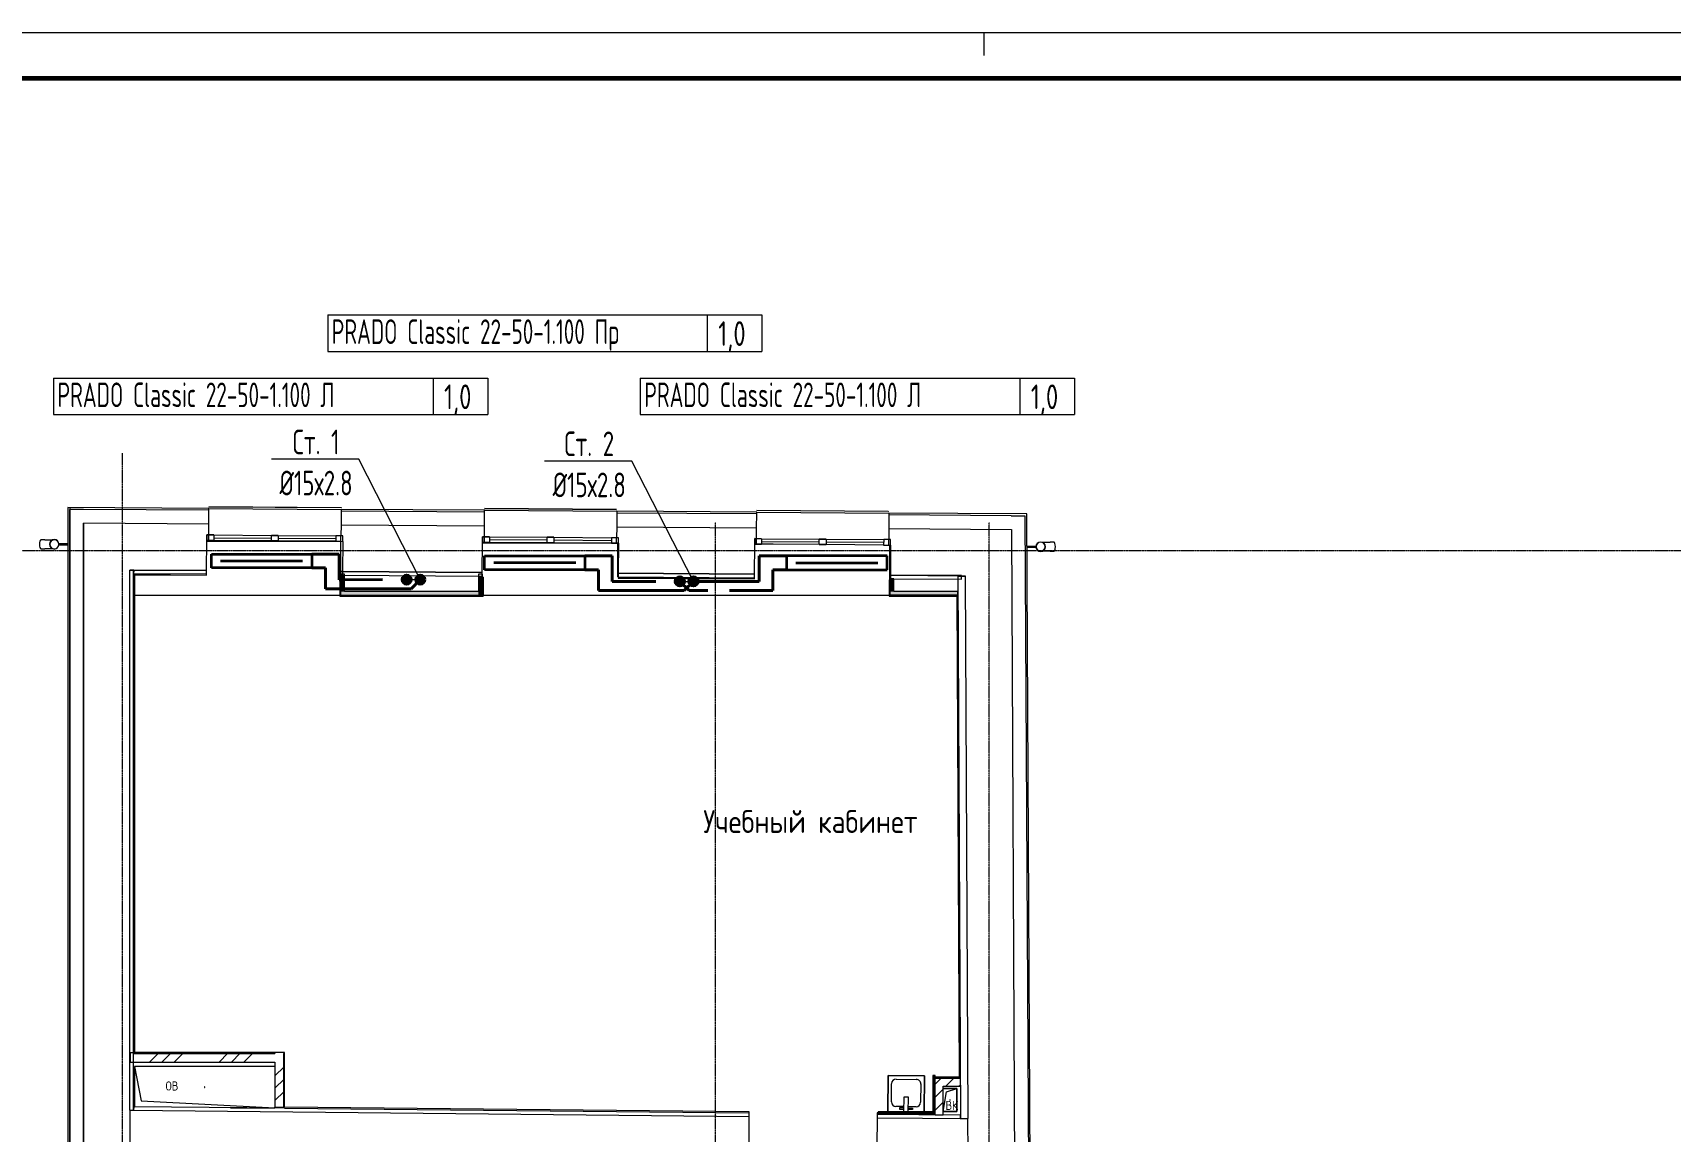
# Model space of a CAD drawing. Header units: millimetres. Extents: x -3929 to 624051, y 52832 to 514950.
# Drawn here: x 164176 to 182125, y 360610 to 372646 of the extents above; entities that cross this region are included whole.
import ezdxf
from ezdxf import colors
from ezdxf.entities.mleader import LeaderData, LeaderLine
from ezdxf.enums import TextEntityAlignment as Align
from ezdxf.math import Vec2, Vec3

# ---------------------------------------------------------------- set-up
doc = ezdxf.new("R2010")
doc.units = ezdxf.units.MM
for name, pattern in [('ADSK_Линия сетки', [25, 20, -2.5, 0, -2.5]), ('ADSK_Штриховая_ш2 п1', [3, 2, -1]), ('Hidden', [7.14375, 4.7625, -2.38125])]:
    doc.linetypes.add(name, pattern=pattern)
for name, color, linetype in [('9_Форматы', 7, 'Continuous'), ('ПРИБОРЫ', 3, 'Continuous'), ('статистика приборов', 252, 'Continuous'), ('стояки', 7, 'Continuous')]:
    doc.layers.add(name, color=color, linetype=linetype)
for name, color, linetype, lineweight in [('_ Окна', 7, 'Continuous', 9), ('Аннотация', 7, 'Continuous', 18), ('Марки помещений', 7, 'Continuous', 20), ('Обобщенные модели', 7, 'Continuous', 18), ('ОВ-О-Оборудование', 32, 'Continuous', 35), ('ОВ-рамка', 7, 'Continuous', 30), ('ОВ-ТЕКСТ', 7, 'Continuous', 25), ('Окна', 7, 'Continuous', 9), ('Оси', 253, 'Continuous', 9), ('Перекрытие', 7, 'Continuous', 18), ('Сантехника', 7, 'Continuous', 18), ('Стены внутренние', 7, 'Continuous', 18), ('Стены наружные', 7, 'Continuous', 18), ('Стены несущие', 7, 'Continuous', 30), ('Стены отделка', 7, 'Continuous', 30), ('Стены штриховка', 7, 'Continuous', 9)]:
    doc.layers.add(name, color=color, linetype=linetype, lineweight=lineweight)
doc.layers.add('т11.1', color=1, linetype='Continuous', true_color=0xff0000)
doc.layers.add('т21.1', color=5, linetype='Continuous', true_color=0x0000ff)
doc.styles.add('GOST Common_2', font='GOST_Common.ttf', dxfattribs={"width": 0.9, "height": 250})
doc.styles.add('GOST Common_4', font='GOST_Common.ttf', dxfattribs={"width": 0.9, "height": 200})
doc.styles.add('СТИЛЬ', font='simplex.shx', dxfattribs={"width": 0.65})

# ---------------------------------------------------------------- blocks, each defined once
blk = doc.blocks.new('*U2934')
at = {"layer": 'ОВ-О-Оборудование', "color": 32, "ltscale": 0.1, "true_color": 0xcd6928}
for p, q in [((550, 75), (-550, 75)), ((-550, 75), (-550, -75)), ((-450, 0), (450, 0)), ((550, -75), (550, 75)), ((-550, -75), (550, -75))]:
    blk.add_line(p, q, dxfattribs=at)
blk = doc.blocks.new('3 этаж')
at = {"layer": 'Стены внутренние', "lineweight": 0}
h = blk.add_hatch(color=253, dxfattribs=at)
h.paths.add_polyline_path([(358310, -43502), (358291, -43502), (358292, -43692), (358310, -43692), (358310, -43512)])
h.paths.add_polyline_path([(358311, -43692), (358331, -43692), (358331, -43512), (358311, -43512), (358310, -43692)])
for points in [[(359840, -43732), (359840, -43522), (359800, -43522), (359800, -43732), (359827, -43732)], [(364316, -43692), (364354, -43692), (364354, -43554), (364314, -43554), (364314, -43692), (364315, -43692)], [(359301, -43732), (359800, -43732), (359800, -43692), (358291, -43692), (358291, -43732), (358314, -43732)], [(365055, -43732), (365055, -43692), (364314, -43692), (364314, -43732), (365055, -43732)]]:
    blk.add_hatch(color=253, dxfattribs=at).paths.add_polyline_path(points)
at = {"layer": '_ Окна', "color": 253, "lineweight": 0}
for p, q in [((356823, -43132), (356823, -43072)), ((356823, -43072), (356899, -43072)), ((356843, -43132), (356843, -43072)), ((356899, -43072), (356899, -43132)), ((357530, -43137), (357530, -43077)), ((357530, -43077), (357606, -43077)), ((357606, -43077), (357606, -43137)), ((356899, -43132), (356823, -43132)), ((356899, -43102), (357530, -43107)), ((357606, -43137), (357530, -43137)), ((357606, -43107), (358237, -43111)), ((358237, -43081), (358237, -43141)), ((358313, -43082), (358237, -43081)), ((358237, -43141), (358313, -43142)), ((358293, -43142), (358293, -43082)), ((358313, -43142), (358313, -43082)), ((359845, -43152), (359845, -43092)), ((359845, -43092), (359921, -43093)), ((359921, -43153), (359845, -43152)), ((359865, -43152), (359865, -43092)), ((359921, -43093), (359921, -43153)), ((359921, -43123), (360552, -43127)), ((360552, -43157), (360552, -43097)), ((360552, -43097), (360628, -43097)), ((360628, -43157), (360552, -43157)), ((360628, -43097), (360628, -43157)), ((360628, -43127), (361259, -43132)), ((361259, -43102), (361259, -43162)), ((361335, -43102), (361259, -43102)), ((361259, -43162), (361335, -43162)), ((361315, -43162), (361315, -43102)), ((361335, -43162), (361335, -43102)), ((362828, -43172), (362828, -43112)), ((362828, -43112), (362904, -43113)), ((362904, -43173), (362828, -43172)), ((362848, -43172), (362848, -43112)), ((362904, -43113), (362904, -43173)), ((362904, -43143), (363535, -43147)), ((363535, -43177), (363535, -43117)), ((363535, -43117), (363611, -43117)), ((363611, -43177), (363535, -43177)), ((363611, -43117), (363611, -43177)), ((363611, -43147), (364242, -43152)), ((364242, -43122), (364241, -43182)), ((364241, -43182), (364317, -43182)), ((364318, -43122), (364242, -43122)), ((364297, -43182), (364298, -43122)), ((364317, -43182), (364318, -43122))]:
    blk.add_line(p, q, dxfattribs=at)
at = {"layer": 'Обобщенные модели', "color": 253, "lineweight": 0}
for p, q in [((355047, -43124), (355004, -43124)), ((355004, -43224), (355047, -43224)), ((355047, -43124), (355052, -43124)), ((355049, -43224), (355047, -43224)), ((355055, -43224), (355049, -43224)), ((355052, -43124), (355058, -43124)), ((355060, -43224), (355055, -43224)), ((355058, -43124), (355063, -43124)), ((355066, -43224), (355060, -43224)), ((355063, -43124), (355069, -43124)), ((355071, -43224), (355066, -43224)), ((355069, -43124), (355074, -43124)), ((355076, -43224), (355071, -43224)), ((355074, -43124), (355079, -43124)), ((355081, -43224), (355076, -43224)), ((355079, -43124), (355084, -43124)), ((355086, -43224), (355081, -43224)), ((355084, -43124), (355089, -43124)), ((355091, -43224), (355086, -43224)), ((355089, -43124), (355094, -43124)), ((355096, -43224), (355091, -43224)), ((355094, -43124), (355098, -43124)), ((355100, -43224), (355096, -43224)), ((355098, -43124), (355103, -43124)), ((355105, -43224), (355100, -43224)), ((355103, -43124), (355107, -43124)), ((355109, -43224), (355105, -43224)), ((355107, -43124), (355111, -43124)), ((355113, -43224), (355109, -43224)), ((355111, -43124), (355115, -43124)), ((355117, -43224), (355113, -43224)), ((355115, -43124), (355119, -43124)), ((355121, -43224), (355117, -43224)), ((355119, -43124), (355123, -43124)), ((355124, -43224), (355121, -43224)), ((355123, -43124), (355126, -43124)), ((355127, -43224), (355124, -43224)), ((355126, -43124), (355129, -43124)), ((355130, -43224), (355127, -43224)), ((355129, -43124), (355132, -43124)), ((355133, -43224), (355130, -43224)), ((355132, -43124), (355135, -43124)), ((355136, -43224), (355133, -43224)), ((355135, -43124), (355137, -43124)), ((355137, -43224), (355136, -43224)), ((355300, -43169), (355201, -43169)), ((355201, -43179), (355300, -43179)), ((365912, -43197), (365813, -43197)), ((365813, -43207), (365912, -43207)), ((365976, -43151), (365977, -43151)), ((365979, -43251), (365976, -43251)), ((365977, -43151), (365980, -43151)), ((365981, -43251), (365979, -43251)), ((365980, -43151), (365983, -43151)), ((365984, -43251), (365981, -43251)), ((365983, -43151), (365986, -43151)), ((365988, -43251), (365984, -43251)), ((365986, -43151), (365989, -43151)), ((365991, -43251), (365988, -43251)), ((365989, -43151), (365992, -43151)), ((365995, -43251), (365991, -43251)), ((365992, -43151), (365996, -43151)), ((365998, -43251), (365995, -43251)), ((365996, -43151), (366000, -43151)), ((366002, -43251), (365998, -43251)), ((366000, -43151), (366004, -43151)), ((366006, -43251), (366002, -43251)), ((366004, -43151), (366008, -43151)), ((366011, -43251), (366006, -43251)), ((366008, -43151), (366013, -43151)), ((366015, -43251), (366011, -43251)), ((366013, -43151), (366017, -43151)), ((366020, -43251), (366015, -43251)), ((366017, -43151), (366022, -43151)), ((366024, -43251), (366020, -43251)), ((366022, -43151), (366027, -43151)), ((366029, -43251), (366024, -43251)), ((366027, -43151), (366032, -43151)), ((366034, -43251), (366029, -43251)), ((366032, -43151), (366037, -43151)), ((366040, -43251), (366034, -43251)), ((366037, -43151), (366042, -43151)), ((366045, -43251), (366040, -43251)), ((366042, -43151), (366047, -43151)), ((366050, -43251), (366045, -43251)), ((366047, -43151), (366053, -43151)), ((366056, -43251), (366050, -43251)), ((366053, -43151), (366058, -43151)), ((366061, -43251), (366056, -43251)), ((366058, -43151), (366064, -43151)), ((366067, -43251), (366061, -43251)), ((366064, -43151), (366066, -43151)), ((366109, -43151), (366066, -43151)), ((366067, -43251), (366109, -43251)), ((357569, -48897), (356029, -48897)), ((356029, -48897), (356029, -49336)), ((356029, -48897), (356104, -49272)), ((357569, -48897), (356029, -48897)), ((356029, -48897), (356029, -49336)), ((364894, -49137), (365044, -49137)), ((365044, -49137), (364894, -49137)), ((364894, -49387), (364931, -49175)), ((364931, -49175), (365044, -49137)), ((365044, -49137), (365044, -49387)), ((365044, -49387), (365044, -49137)), ((356104, -49272), (357569, -49347)), ((357083, -49347), (357569, -49347)), ((357083, -49347), (357569, -49347)), ((357569, -49347), (357569, -49343)), ((357569, -49347), (357569, -49343)), ((365044, -49387), (364894, -49387)), ((364894, -49387), (365044, -49387))]:
    blk.add_line(p, q, dxfattribs=at)
at = {"layer": 'Обобщенные модели', "color": 253, "linetype": 'Continuous', "lineweight": 0}
blk.add_line((365983, -43246), (366009, -43220), dxfattribs=at)
at = {"layer": 'Обобщенные модели', "color": 253, "lineweight": 0}
for centre, radius, start, end in [((355150, -43174), 52, 0, 180), ((355150, -43174), 52, 180, 0), ((355150, -43174), 50, 0, 180), ((355150, -43174), 50, 180, 0), ((365963, -43201), 52, 0.2912, 180.2912), ((365963, -43201), 52, 180.2912, 0.2912), ((365963, -43201), 50, 0.2912, 180.2912), ((365963, -43201), 50, 180.2912, 0.2912), ((356799, -49122), 2.5, 0, 180), ((356799, -49122), 2.5, 180, 0), ((356799, -49122), 2.5, 195, 210), ((356799, -49122), 2.5, 0, 105), ((356799, -49122), 2.5, 240, 0), ((364969, -49262), 2.5, 0, 180), ((364969, -49262), 2.5, 60, 165), ((364969, -49262), 2.5, 180, 0), ((364969, -49262), 2.5, 195, 270), ((364969, -49262), 2.5, 300, 0)]:
    blk.add_arc(centre, radius, start, end, dxfattribs=at)
for centre, major_axis, start_param, end_param in [((355004, -43174), (0, -50), 3.141593, 4.712389), ((355004, -43174), (0, -50), 4.712389, 6.283185), ((366109, -43201), (-0.3, 50), 4.712389, 6.283185), ((366109, -43201), (-0.3, 50), 3.141593, 4.712389)]:
    blk.add_ellipse(centre, major_axis=major_axis, ratio=0.309017, start_param=start_param, end_param=end_param, dxfattribs=at)
at = {"layer": 'Окна', "color": 253, "lineweight": 0}
for p, q in [((356823, -43072), (356823, -43132)), ((356899, -43072), (356823, -43072)), ((356899, -43072), (357530, -43077)), ((357606, -43077), (357530, -43077)), ((357606, -43077), (358237, -43081)), ((356823, -43132), (356899, -43132)), ((357530, -43137), (356899, -43132)), ((357530, -43137), (357606, -43137)), ((358237, -43141), (357606, -43137)), ((358313, -43082), (358237, -43081)), ((358237, -43141), (358313, -43142)), ((358313, -43142), (358313, -43082)), ((359845, -43092), (359845, -43152)), ((359921, -43093), (359845, -43092)), ((359845, -43152), (359921, -43153)), ((359921, -43093), (360552, -43097)), ((360552, -43157), (359921, -43153)), ((360628, -43097), (360552, -43097)), ((360552, -43157), (360628, -43157)), ((360628, -43097), (361259, -43102)), ((361259, -43162), (360628, -43157)), ((361335, -43102), (361259, -43102)), ((361259, -43162), (361335, -43162)), ((361335, -43162), (361335, -43102)), ((362828, -43112), (362828, -43172)), ((362904, -43113), (362828, -43112)), ((362828, -43172), (362904, -43173)), ((362904, -43113), (363535, -43117)), ((363535, -43177), (362904, -43173)), ((363611, -43117), (363535, -43117)), ((363535, -43177), (363611, -43177)), ((363611, -43117), (364242, -43122)), ((364241, -43182), (363611, -43177)), ((364241, -43182), (364317, -43182)), ((364318, -43122), (364242, -43122)), ((364317, -43182), (364318, -43122))]:
    blk.add_line(p, q, dxfattribs=at)
at = {"layer": 'Оси', "color": 253, "linetype": 'ADSK_Линия сетки', "lineweight": 0}
for p, q in [((355898, -89970), (355898, -42177)), ((362398, -89970), (362398, -42931)), ((365398, -89970), (365398, -42931)), ((351839, -43242), (418403, -43242))]:
    blk.add_line(p, q, dxfattribs=at)
at = {"layer": 'Перекрытие', "color": 253, "lineweight": 0}
for p, q in [((358283, -43142), (356823, -43142)), ((358291, -43502), (358291, -43142)), ((361327, -43162), (359845, -43162)), ((361327, -43532), (361327, -43162)), ((363032, -43173), (362828, -43173)), ((364308, -43553), (364308, -43182)), ((361332, -43532), (361327, -43532)), ((364314, -43553), (364308, -43553)), ((356032, -43732), (358279, -43732)), ((359852, -43732), (364302, -43732))]:
    blk.add_line(p, q, dxfattribs=at)
at = {"layer": 'Сантехника', "color": 253, "lineweight": 0}
for p, q in [((364290, -48994), (364286, -49394)), ((364286, -49394), (364290, -48994)), ((364690, -48998), (364290, -48994)), ((364290, -48994), (364690, -48998)), ((364686, -49394), (364690, -48998)), ((364690, -48998), (364686, -49394)), ((364327, -49284), (364329, -49084)), ((364380, -49034), (364600, -49037)), ((364649, -49087), (364647, -49287)), ((364462, -49335), (364377, -49334)), ((364417, -49350), (364417, -49365)), ((364462, -49350), (364417, -49350)), ((364463, -49230), (364461, -49394)), ((364513, -49231), (364463, -49230)), ((364511, -49394), (364513, -49231)), ((364597, -49337), (364512, -49336)), ((364512, -49351), (364557, -49351)), ((364557, -49351), (364557, -49366)), ((364286, -49394), (364345, -49394)), ((364345, -49394), (364286, -49394)), ((364417, -49365), (364462, -49365)), ((364557, -49366), (364512, -49366))]:
    blk.add_line(p, q, dxfattribs=at)
for centre, start, end in [((364379, -49084), 89.4291, 179.4291), ((364599, -49087), 359.4291, 89.4291), ((364377, -49284), 179.4291, 269.4291), ((364597, -49287), 269.4291, 359.4291)]:
    blk.add_arc(centre, 50, start, end, dxfattribs=at)
at = {"layer": 'Стены внутренние', "color": 253, "lineweight": 0}
for p, q in [((358310, -43472), (358291, -43472)), ((358291, -43472), (358310, -43472)), ((361332, -43492), (361327, -43492)), ((361327, -43492), (361332, -43492)), ((364315, -43512), (364308, -43512)), ((364308, -43512), (364315, -43512)), ((364315, -43552), (364314, -43552))]:
    blk.add_line(p, q, dxfattribs=at)
at = {"layer": 'Стены внутренние', "color": 253, "linetype": 'Continuous', "lineweight": 0}
for p, q in [((356194, -48847), (356293, -48748)), ((356329, -48847), (356428, -48748)), ((356464, -48847), (356562, -48749)), ((356958, -48847), (357054, -48751)), ((357093, -48847), (357188, -48751)), ((357228, -48847), (357323, -48752)), ((357569, -48999), (357669, -48899)), ((357569, -49134), (357669, -49034)), ((357569, -49269), (357669, -49169)), ((364806, -49090), (364871, -49025)), ((364806, -49231), (364894, -49143)), ((364924, -49113), (365012, -49025)), ((365065, -49113), (365083, -49096)), ((364806, -49373), (364894, -49285))]:
    blk.add_line(p, q, dxfattribs=at)
at = {"layer": 'Стены наружные', "color": 253, "lineweight": 0}
for p, q in [((356845, -42762), (358295, -42772)), ((356845, -42762), (356845, -42763)), ((358295, -42773), (356845, -42763)), ((356845, -42782), (358295, -42792)), ((358295, -42772), (358295, -42773)), ((359865, -42782), (361315, -42792)), ((359865, -42783), (359865, -42782)), ((361315, -42793), (359865, -42783)), ((359867, -42802), (361317, -42812)), ((361315, -42792), (361315, -42793)), ((362850, -42802), (362850, -42803)), ((362850, -42802), (364290, -42812)), ((364290, -42813), (362850, -42803)), ((362850, -42822), (364300, -42832)), ((364290, -42812), (364290, -42813)), ((364314, -43553), (364314, -43552))]:
    blk.add_line(p, q, dxfattribs=at)
at = {"layer": 'Стены несущие', "color": 253, "lineweight": 0}
for p, q in [((356844, -42952), (355470, -42943)), ((355470, -42943), (355470, -50809)), ((356843, -43072), (356844, -42952)), ((358294, -42962), (358293, -43082)), ((358294, -42962), (359866, -42972)), ((359865, -43092), (359866, -42972)), ((361316, -42982), (361315, -43102)), ((361316, -42982), (362849, -42992)), ((362848, -43112), (362849, -42992)), ((364299, -43002), (364298, -43122)), ((364299, -43002), (365642, -43011)), ((365642, -43011), (365682, -50817)), ((356820, -43462), (356823, -43132)), ((358313, -43142), (358310, -43472)), ((359842, -43482), (359845, -43152)), ((361335, -43162), (361332, -43492)), ((362825, -43502), (362828, -43172)), ((364317, -43182), (364315, -43512)), ((355470, -50808), (355470, -43453)), ((355980, -43456), (356820, -43462)), ((355980, -49376), (355980, -43456)), ((358310, -43472), (358311, -43472)), ((358311, -43472), (359842, -43482)), ((361332, -43492), (362825, -43502)), ((364315, -43512), (365135, -43518)), ((365135, -43518), (365165, -49467)), ((357569, -48747), (355982, -48747)), ((355982, -48747), (355982, -48847)), ((357569, -48741), (357569, -48753)), ((357669, -48741), (357569, -48741)), ((357669, -49343), (357669, -48741)), ((355982, -48847), (357569, -48847)), ((357569, -48847), (357569, -49343)), ((357569, -49343), (357669, -49343)), ((355980, -49376), (362769, -49443)), ((362766, -49753), (362769, -49443)), ((364169, -49457), (364166, -49767)), ((364169, -49457), (365165, -49467))]:
    blk.add_line(p, q, dxfattribs=at)
at = {"layer": 'Стены отделка', "color": 253, "lineweight": 0}
for p, q in [((356845, -42782), (355300, -42772)), ((355300, -42772), (355300, -50809)), ((355320, -42792), (355320, -42792)), ((355320, -50809), (355320, -42792)), ((355470, -42793), (355320, -42792)), ((355320, -42792), (355320, -50809)), ((356844, -42952), (356845, -42802)), ((356845, -42802), (356845, -42782)), ((358295, -42792), (358294, -42962)), ((359867, -42802), (358295, -42792)), ((359866, -42972), (359867, -42822)), ((359867, -42822), (359867, -42802)), ((361317, -42832), (361316, -42982)), ((362850, -42822), (361317, -42812)), ((361317, -42812), (361317, -42832)), ((362849, -42992), (362850, -42842)), ((362850, -42842), (362850, -42822)), ((364300, -42852), (364299, -43002)), ((365811, -42842), (364300, -42832)), ((364300, -42832), (364300, -42852)), ((365641, -42861), (365791, -42862)), ((365852, -50816), (365811, -42842)), ((355470, -43453), (355470, -42943)), ((356020, -43456), (355980, -43456)), ((356021, -43456), (356020, -43496)), ((356020, -49376), (356020, -43456)), ((356820, -43462), (356021, -43456)), ((356032, -48741), (356032, -43508)), ((356032, -43508), (356820, -43514)), ((356820, -43514), (356820, -43462)), ((358291, -43552), (358279, -43552)), ((358279, -43552), (358279, -43742)), ((358331, -43502), (358291, -43502)), ((358291, -43732), (358291, -43502)), ((359842, -43482), (358310, -43472)), ((358310, -43472), (358310, -43512)), ((358310, -43512), (358311, -43512)), ((358311, -43512), (359842, -43522)), ((358331, -43692), (358331, -43502)), ((359800, -43502), (359800, -43692)), ((359840, -43502), (359800, -43502)), ((359840, -43502), (359840, -43732)), ((359842, -43534), (359842, -43482)), ((359852, -43534), (359842, -43534)), ((359852, -43742), (359852, -43534)), ((362825, -43502), (361332, -43492)), ((361332, -43492), (361332, -43544)), ((361332, -43544), (362825, -43554)), ((362825, -43554), (362825, -43502)), ((364314, -43564), (364302, -43564)), ((364302, -43564), (364302, -43742)), ((364354, -43554), (364314, -43554)), ((364314, -43732), (364314, -43554)), ((365095, -43517), (364315, -43512)), ((364315, -43512), (364315, -43552)), ((364315, -43552), (365095, -43557)), ((364354, -43692), (364354, -43554)), ((365135, -43526), (365055, -43527)), ((365055, -43527), (365085, -49468)), ((365095, -43557), (365095, -43517)), ((358281, -43744), (359850, -43744)), ((358291, -43732), (359840, -43732)), ((359800, -43692), (358331, -43692)), ((364304, -43744), (365044, -43744)), ((365056, -43732), (364314, -43732)), ((365055, -43692), (364354, -43692)), ((365044, -43744), (365071, -49013)), ((365055, -43732), (365055, -43692)), ((356020, -48753), (357569, -48753)), ((357569, -48741), (356032, -48741)), ((357663, -48753), (357663, -49353)), ((357669, -48753), (357663, -48753)), ((357673, -48741), (357669, -48741)), ((357675, -49341), (357675, -48743)), ((364781, -48994), (364781, -49394)), ((364806, -48994), (364781, -48994)), ((364806, -49425), (364806, -48994)), ((365071, -49013), (364806, -49013)), ((364806, -49025), (365083, -49025)), ((364894, -49425), (364894, -49113)), ((364894, -49113), (365083, -49113)), ((365083, -49113), (365083, -49025)), ((356021, -49336), (356020, -49376)), ((357673, -49353), (356021, -49336)), ((362769, -49391), (357675, -49341)), ((355980, -49376), (356020, -49376)), ((362769, -49443), (362769, -49391)), ((364169, -49405), (364169, -49457)), ((364181, -49405), (364169, -49405)), ((364169, -49417), (365085, -49426)), ((364781, -49394), (364181, -49394)), ((364181, -49394), (364181, -49419)), ((364181, -49417), (364181, -49405)), ((364181, -49419), (364806, -49419)), ((364806, -49425), (364894, -49425)), ((365085, -49466), (365085, -49426)), ((365085, -49468), (365165, -49467))]:
    blk.add_line(p, q, dxfattribs=at)
at = {"layer": 'Стены штриховка', "color": 253, "lineweight": 0}
for p, q in [((355320, -42772), (355320, -42792)), ((356845, -42802), (355470, -42793)), ((356845, -42802), (356845, -42802)), ((359867, -42822), (358295, -42812)), ((362850, -42842), (361317, -42832)), ((365641, -42861), (364300, -42852)), ((365791, -42862), (365832, -50816)), ((356820, -43502), (356020, -43496)), ((356030, -48743), (356030, -43506)), ((356030, -43506), (356820, -43512)), ((358281, -43552), (358281, -43744)), ((359850, -43534), (359850, -43744)), ((361332, -43532), (362825, -43542)), ((361332, -43542), (362825, -43552)), ((364304, -43564), (364304, -43744)), ((359852, -43742), (358279, -43742)), ((358279, -43742), (358279, -43744)), ((358279, -43744), (358281, -43744)), ((359850, -43744), (359852, -43744)), ((359852, -43744), (359852, -43742)), ((365046, -43742), (364302, -43742)), ((364302, -43742), (364302, -43744)), ((364302, -43744), (364304, -43744)), ((365046, -43742), (365073, -49015)), ((357569, -48743), (356030, -48743)), ((357675, -48743), (357669, -48743)), ((357673, -49343), (357673, -48741)), ((357675, -48741), (357673, -48741)), ((357675, -48743), (357675, -48741)), ((364790, -49403), (364790, -48994)), ((364796, -49409), (364796, -48994)), ((365073, -49015), (364806, -49015)), ((362769, -49393), (357673, -49343)), ((357673, -49353), (362769, -49403)), ((355980, -49376), (355980, -49756)), ((364181, -49407), (364169, -49407)), ((364181, -49403), (364790, -49403)), ((364181, -49409), (364796, -49409)), ((365167, -49847), (365165, -49467))]:
    blk.add_line(p, q, dxfattribs=at)
at = {"layer": 'Аннотация', "color": 253, "lineweight": 0, "style": 'GOST Common_4', "width": 0.9}
for s, p in [('ОВ', (356371, -49159)), ('ВК', (364920, -49372))]:
    blk.add_text(s, height=100, dxfattribs=at).set_placement(p)
at = {"layer": 'Марки помещений', "color": 253, "lineweight": 0, "style": 'GOST Common_2', "width": 0.9}
blk.add_text('Учебный кабинет', height=250, dxfattribs=at).set_placement((362265, -46337))
blk = doc.blocks.new('*U2998')
at = {"layer": '9_Форматы', "color": 7, "linetype": 'Continuous', "lineweight": 9, "ltscale": 100}
blk.add_lwpolyline([(5, -5), (5, 589), (-836, 589), (-836, -5)], close=True, dxfattribs=at)
at = {"layer": '9_Форматы', "color": 7, "linetype": 'Continuous', "lineweight": 15, "ltscale": 100}
blk.add_lwpolyline([(-626, 589), (-626, 586.5)], dxfattribs=at)
at = {"layer": '9_Форматы', "color": 7, "linetype": 'Continuous', "lineweight": 9, "ltscale": 100, "const_width": 0.5}
blk.add_lwpolyline([(0, 0), (0, 584), (-816, 584), (-816, 0)], close=True, dxfattribs=at)

msp = doc.modelspace()

# ---------------------------------------------------------------- hatches: boundary and pattern name
at = {"layer": 'т11.1', "lineweight": 40}
h = msp.add_hatch(color=256, dxfattribs=at)
h.dxf.hatch_style = 1
h.paths.add_polyline_path([(168473.712, 366654.529, 1), (168373.712, 366654.529, 1)])
h = msp.add_hatch(color=256, dxfattribs=at)
h.dxf.hatch_style = 1
h.paths.add_polyline_path([(171468.239, 366634.418, 1), (171368.239, 366634.418, 1)])
at = {"layer": 'т21.1', "linetype": 'ADSK_Штриховая_ш2 п1', "lineweight": 40, "ltscale": 50}
h = msp.add_hatch(color=256, dxfattribs=at)
h.dxf.hatch_style = 1
h.paths.add_polyline_path([(168323.712, 366654.529, 1), (168223.712, 366654.529, 1)])
h = msp.add_hatch(color=256, dxfattribs=at)
h.dxf.hatch_style = 1
h.paths.add_polyline_path([(171318.239, 366634.418, 1), (171218.239, 366634.418, 1)])

# ---------------------------------------------------------------- linework, layer by layer
at = {"layer": 'ПРИБОРЫ', "color": 7, "lineweight": 15}
for p, q in [((167409.073, 369554.248), (172168.693, 369554.248)), ((167409.073, 369554.248), (172168.693, 369554.248)), ((167409.073, 369554.248), (167409.073, 369154.248)), ((171568.693, 369554.248), (171568.693, 369154.248)), ((172168.693, 369554.248), (172168.693, 369154.248)), ((167409.073, 369154.248), (172168.693, 369154.248)), ((164403.395, 368862.069), (169163.015, 368862.069)), ((164403.395, 368862.069), (169163.015, 368862.069)), ((164403.395, 368862.069), (164403.395, 368462.069)), ((168563.015, 368862.069), (168563.015, 368462.069)), ((169163.015, 368862.069), (169163.015, 368462.069)), ((170835.297, 368862.069), (175594.917, 368862.069)), ((170835.297, 368862.069), (175594.917, 368862.069)), ((170835.297, 368862.069), (170835.297, 368462.069)), ((174994.917, 368862.069), (174994.917, 368462.069)), ((175594.917, 368862.069), (175594.917, 368462.069)), ((164403.395, 368462.069), (169163.015, 368462.069)), ((170835.297, 368462.069), (175594.917, 368462.069))]:
    msp.add_line(p, q, dxfattribs=at)
at = {"layer": 'т11.1', "lineweight": 40}
for p, q in [((172439.616, 366913.078), (172139.616, 366913.078)), ((172139.616, 366913.078), (172139.616, 366633.421)), ((167233.874, 366783.189), (167383.874, 366783.189)), ((167383.874, 366783.189), (167383.874, 366553.532)), ((170228.402, 366763.078), (170378.402, 366763.078)), ((170378.402, 366763.078), (170378.402, 366533.421)), ((167383.874, 366553.532), (168322.714, 366553.532)), ((168423.712, 366654.529), (168322.714, 366553.532)), ((170378.402, 366533.421), (171317.242, 366533.421)), ((171418.239, 366634.418), (171317.242, 366533.421)), ((172139.616, 366633.421), (171418.239, 366634.418))]:
    msp.add_line(p, q, dxfattribs=at)
for centre in [(168423.712, 366654.529), (171418.239, 366634.418)]:
    msp.add_circle(centre, 50, dxfattribs=at)
at = {"layer": 'т21.1', "linetype": 'Hidden', "lineweight": 40, "ltscale": 100}
for p, q in [((167233.874, 366933.189), (167533.874, 366933.189)), ((167533.874, 366933.189), (167533.874, 366653.532)), ((170228.402, 366913.078), (170528.402, 366913.078)), ((170528.402, 366913.078), (170528.402, 366633.421)), ((172439.616, 366763.078), (172289.616, 366763.078)), ((172289.616, 366763.078), (172289.616, 366533.421)), ((167533.874, 366653.532), (168273.712, 366654.529)), ((170528.402, 366633.421), (171268.239, 366634.418)), ((171268.239, 366634.418), (171369.237, 366533.421)), ((172289.616, 366533.421), (171369.237, 366533.421))]:
    msp.add_line(p, q, dxfattribs=at)
at = {"layer": 'т21.1', "lineweight": 40, "ltscale": 50}
for centre in [(168273.712, 366654.529), (171268.239, 366634.418)]:
    msp.add_circle(centre, 50, dxfattribs=at)

# ---------------------------------------------------------------- block references
at = {"layer": 'ОВ-О-Оборудование', "ltscale": 10, "xscale": -1}
for p in [(166683.874, 366858.189), (169678.402, 366838.078)]:
    msp.add_blockref('*U2934', p, dxfattribs=at)
at = {"layer": 'ОВ-О-Оборудование', "ltscale": 10}
msp.add_blockref('*U2934', (172989.616, 366838.078), dxfattribs=at)
at = {"layer": 'ОВ-рамка', "ltscale": 100, "transparency": 33554687, "xscale": 100, "yscale": 100, "zscale": 100}
msp.add_blockref('*U2998', (237201.455, 313745.999), dxfattribs=at)
at = {"layer": 'стояки', "color": 5, "lineweight": 40}
msp.add_blockref('3 этаж', (-190738.98, 410215.433), dxfattribs=at)

# ---------------------------------------------------------------- texts
at = {"layer": 'статистика приборов', "color": 7, "style": 'СТИЛЬ', "width": 0.6}
for s, p in [('PRADO Classic 22-50-1.100 Пр      ', (167452.049, 369236.102)), ('PRADO Classic 22-50-1.100 Л      ', (164446.371, 368543.922)), ('PRADO Classic 22-50-1.100 Л      ', (170878.273, 368543.922))]:
    msp.add_text(s, height=270, dxfattribs=at).set_placement(p)
at = {"layer": 'статистика приборов', "color": 7, "style": 'СТИЛЬ', "width": 0.7}
for p in [(171839.759, 369214.7), (168834.081, 368522.52), (175265.983, 368522.52)]:
    msp.add_text('1,0', height=270, dxfattribs=at).set_placement(p, align=Align.CENTER)

# ---------------------------------------------------------------- leaders
at = {"layer": 'ОВ-ТЕКСТ', "color": 7}
ml = msp.add_multileader_mtext('Standard', dxfattribs=at)
ml.set_content('\\A1;Ст. 1^J%%C15х2.8 ', color=7, style='СТИЛЬ')
ml.set_leader_properties(color=7, lineweight=18)
ml.build(insert=Vec2(0, 0))
ml.multileader.update_dxf_attribs({"text_left_attachment_type": 6, "text_right_attachment_type": 6, "dogleg_length": 0.36, "arrow_head_size": 0.126})
ctx = ml.context
ctx.base_point, ctx.char_height, ctx.arrow_head_size, ctx.landing_gap_size, ctx.plane_origin = Vec3(166813.185, 367973.613), 270, 0.126, 0.063, Vec3(169161.076, 365799.831)
ctx.left_attachment, ctx.right_attachment, ctx.text_align_type = 6, 6, 1
notes = []
notes.append((ctx, [(1, (1, 1, 0), (167749.563, 367973.613), (-1, 0), 0.252, [(1, [(168273.712, 366654.529), (168423.712, 366654.529)], 0, [])])]))
ctx.mtext.insert, ctx.mtext.width, ctx.mtext.alignment, ctx.mtext.flow_direction = Vec3(167281.248, 368297.613), 1404.14984, 2, 5
ml = msp.add_multileader_mtext('Standard', dxfattribs=at)
ml.set_content('\\A1;Ст. 2^J%%C15х2.8 ', color=7, style='СТИЛЬ')
ml.set_leader_properties(color=7, lineweight=18)
ml.build(insert=Vec2(0, 0))
ml.multileader.update_dxf_attribs({"text_left_attachment_type": 6, "text_right_attachment_type": 6, "dogleg_length": 0.36, "arrow_head_size": 0.126})
ctx = ml.context
ctx.base_point, ctx.char_height, ctx.arrow_head_size, ctx.landing_gap_size, ctx.plane_origin = Vec3(169807.712, 367953.502), 270, 0.126, 0.063, Vec3(172155.604, 365779.72)
ctx.left_attachment, ctx.right_attachment, ctx.text_align_type = 6, 6, 1
notes.append((ctx, [(1, (1, 1, 0), (170744.09, 367953.502), (-1, 0), 0.252, [(1, [(171268.239, 366634.418), (171418.239, 366634.418)], 0, [])])]))
ctx.mtext.insert, ctx.mtext.width, ctx.mtext.alignment, ctx.mtext.flow_direction = Vec3(170275.775, 368277.502), 1404.14984, 2, 5
for ctx, leaders in notes:
    for number, flags, end, landing, length, lines in leaders:
        leader = LeaderData()
        leader.index, (leader.has_last_leader_line, leader.has_dogleg_vector, leader.attachment_direction) = number, flags
        leader.last_leader_point, leader.dogleg_vector, leader.dogleg_length = Vec3(end), Vec3(landing), length
        for number, points, colour, breaks in lines:
            line = LeaderLine()
            line.index, line.vertices, line.color, line.breaks = number, Vec3.list(points), colors.encode_raw_color(colour), breaks
            leader.lines.append(line)
        ctx.leaders.append(leader)

doc.saveas('drawing.dxf')
